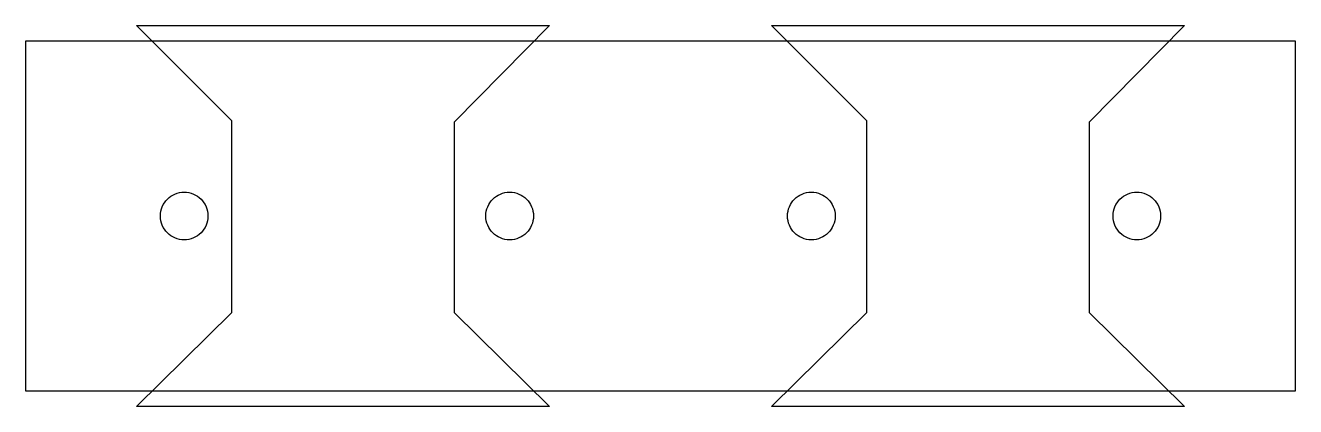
# Model space of a CAD drawing. Extents: x -45 to 35, y 89.5 to 113.5.
import ezdxf

# ---------------------------------------------------------------- set-up
doc = ezdxf.new("R2010")
doc.units = 0
doc.layers.get('0').update_dxf_attribs({"linetype": 'CONTINUOUS'})
doc.layers.add('EBENE_1', color=7, linetype='CONTINUOUS')

msp = doc.modelspace()

# ---------------------------------------------------------------- linework, layer by layer
at = {"color": 3}
for points in [[(-38.0001, 113.5), (-12, 113.5), (-18, 107.4151), (-18, 95.4265), (-12, 89.5), (-38.0001, 89.5), (-32, 95.4324), (-32, 107.4967), (-38.0001, 113.5)], [(1.9999, 113.5), (28, 113.5), (22, 107.4151), (22, 95.4265), (28, 89.5), (1.9999, 89.5), (8, 95.4324), (8, 107.4967), (1.9999, 113.5)]]:
    msp.add_lwpolyline(points, dxfattribs=at)
at = {"color": 7}
for points in [[(-35, 103), (-35, 103), (-34.8465, 102.9922), (-34.6976, 102.9695), (-34.5538, 102.9324), (-34.4161, 102.882), (-34.2848, 102.8187), (-34.1612, 102.7436), (-34.0457, 102.6572), (-33.9393, 102.5605), (-33.8424, 102.4539), (-33.756, 102.3385), (-33.6808, 102.2147), (-33.6178, 102.0837), (-33.5672, 101.9458), (-33.5303, 101.8021), (-33.5076, 101.6532), (-33.5, 101.5), (-33.5, 101.5), (-33.5076, 101.3465), (-33.5303, 101.1976), (-33.5672, 101.0538), (-33.6178, 100.9161), (-33.6808, 100.7848), (-33.756, 100.6612), (-33.8424, 100.5457), (-33.9393, 100.4393), (-34.0457, 100.3424), (-34.1612, 100.256), (-34.2848, 100.1808), (-34.4161, 100.1178), (-34.5538, 100.0672), (-34.6976, 100.0303), (-34.8465, 100.0076), (-35, 100), (-35, 100), (-35.1532, 100.0076), (-35.3021, 100.0303), (-35.4458, 100.0672), (-35.5837, 100.1178), (-35.7147, 100.1808), (-35.8385, 100.256), (-35.9539, 100.3424), (-36.0605, 100.4393), (-36.1572, 100.5457), (-36.2436, 100.6612), (-36.3187, 100.7848), (-36.382, 100.9161), (-36.4324, 101.0538), (-36.4695, 101.1976), (-36.4922, 101.3465), (-36.5, 101.5), (-36.5, 101.5), (-36.4922, 101.6532), (-36.4695, 101.8021), (-36.4324, 101.9458), (-36.382, 102.0837), (-36.3187, 102.2147), (-36.2436, 102.3385), (-36.1572, 102.4539), (-36.0605, 102.5605), (-35.9539, 102.6572), (-35.8385, 102.7436), (-35.7147, 102.8187), (-35.5837, 102.882), (-35.4458, 102.9324), (-35.3021, 102.9695), (-35.1532, 102.9922), (-35, 103)], [(-14.5, 103), (-14.5, 103), (-14.3465, 102.9922), (-14.1976, 102.9695), (-14.0538, 102.9324), (-13.9161, 102.882), (-13.7849, 102.8187), (-13.6613, 102.7436), (-13.5458, 102.6572), (-13.4394, 102.5605), (-13.3424, 102.4539), (-13.256, 102.3385), (-13.1808, 102.2147), (-13.1178, 102.0837), (-13.0672, 101.9458), (-13.0303, 101.8021), (-13.0076, 101.6532), (-13, 101.5), (-13, 101.5), (-13.0076, 101.3465), (-13.0303, 101.1976), (-13.0672, 101.0538), (-13.1178, 100.9161), (-13.1808, 100.7849), (-13.256, 100.6613), (-13.3424, 100.5458), (-13.4394, 100.4394), (-13.5458, 100.3424), (-13.6613, 100.256), (-13.7849, 100.1808), (-13.9161, 100.1178), (-14.0538, 100.0672), (-14.1976, 100.0303), (-14.3465, 100.0076), (-14.5, 100), (-14.5, 100), (-14.6532, 100.0076), (-14.8021, 100.0303), (-14.9458, 100.0672), (-15.0837, 100.1178), (-15.2147, 100.1808), (-15.3385, 100.256), (-15.4539, 100.3424), (-15.5605, 100.4394), (-15.6572, 100.5458), (-15.7436, 100.6613), (-15.8187, 100.7849), (-15.882, 100.9161), (-15.9324, 101.0538), (-15.9695, 101.1976), (-15.9922, 101.3465), (-16, 101.5), (-16, 101.5), (-15.9922, 101.6532), (-15.9695, 101.8021), (-15.9324, 101.9458), (-15.882, 102.0837), (-15.8187, 102.2147), (-15.7436, 102.3385), (-15.6572, 102.4539), (-15.5605, 102.5605), (-15.4539, 102.6572), (-15.3385, 102.7436), (-15.2147, 102.8187), (-15.0837, 102.882), (-14.9458, 102.9324), (-14.8021, 102.9695), (-14.6532, 102.9922), (-14.5, 103)], [(4.5, 103), (4.5, 103), (4.6532, 102.9922), (4.8021, 102.9695), (4.9458, 102.9324), (5.0837, 102.882), (5.2147, 102.8187), (5.3385, 102.7436), (5.4539, 102.6572), (5.5605, 102.5605), (5.6572, 102.4539), (5.7436, 102.3385), (5.8187, 102.2147), (5.882, 102.0837), (5.9324, 101.9458), (5.9695, 101.8021), (5.9922, 101.6532), (6, 101.5), (6, 101.5), (5.9922, 101.3465), (5.9695, 101.1976), (5.9324, 101.0538), (5.882, 100.9161), (5.8187, 100.7849), (5.7436, 100.6613), (5.6572, 100.5458), (5.5605, 100.4394), (5.4539, 100.3424), (5.3385, 100.256), (5.2147, 100.1808), (5.0837, 100.1178), (4.9458, 100.0672), (4.8021, 100.0303), (4.6532, 100.0076), (4.5, 100), (4.5, 100), (4.3465, 100.0076), (4.1976, 100.0303), (4.0538, 100.0672), (3.9161, 100.1178), (3.7849, 100.1808), (3.6613, 100.256), (3.5458, 100.3424), (3.4394, 100.4394), (3.3424, 100.5458), (3.256, 100.6613), (3.1808, 100.7849), (3.1178, 100.9161), (3.0672, 101.0538), (3.0303, 101.1976), (3.0076, 101.3465), (3, 101.5), (3, 101.5), (3.0076, 101.6532), (3.0303, 101.8021), (3.0672, 101.9458), (3.1178, 102.0837), (3.1808, 102.2147), (3.256, 102.3385), (3.3424, 102.4539), (3.4394, 102.5605), (3.5458, 102.6572), (3.6613, 102.7436), (3.7849, 102.8187), (3.9161, 102.882), (4.0538, 102.9324), (4.1976, 102.9695), (4.3465, 102.9922), (4.5, 103)], [(25, 103), (25, 103), (25.1532, 102.9922), (25.3021, 102.9695), (25.4458, 102.9324), (25.5837, 102.882), (25.7147, 102.8187), (25.8385, 102.7436), (25.9539, 102.6572), (26.0605, 102.5605), (26.1572, 102.4539), (26.2436, 102.3385), (26.3187, 102.2147), (26.382, 102.0837), (26.4324, 101.9458), (26.4695, 101.8021), (26.4922, 101.6532), (26.5, 101.5), (26.5, 101.5), (26.4922, 101.3465), (26.4695, 101.1976), (26.4324, 101.0538), (26.382, 100.9161), (26.3187, 100.7848), (26.2436, 100.6612), (26.1572, 100.5457), (26.0605, 100.4393), (25.9539, 100.3424), (25.8385, 100.256), (25.7147, 100.1808), (25.5837, 100.1178), (25.4458, 100.0672), (25.3021, 100.0303), (25.1532, 100.0076), (25, 100), (25, 100), (24.8465, 100.0076), (24.6976, 100.0303), (24.5538, 100.0672), (24.4161, 100.1178), (24.2848, 100.1808), (24.1612, 100.256), (24.0457, 100.3424), (23.9393, 100.4393), (23.8424, 100.5457), (23.756, 100.6612), (23.6808, 100.7848), (23.6178, 100.9161), (23.5672, 101.0538), (23.5303, 101.1976), (23.5076, 101.3465), (23.5, 101.5), (23.5, 101.5), (23.5076, 101.6532), (23.5303, 101.8021), (23.5672, 101.9458), (23.6178, 102.0837), (23.6808, 102.2147), (23.756, 102.3385), (23.8424, 102.4539), (23.9393, 102.5605), (24.0457, 102.6572), (24.1612, 102.7436), (24.2848, 102.8187), (24.4161, 102.882), (24.5538, 102.9324), (24.6976, 102.9695), (24.8465, 102.9922), (25, 103)]]:
    msp.add_lwpolyline(points, dxfattribs=at)
at = {"layer": 'EBENE_1'}
msp.add_lwpolyline([(-45, 90.5), (35, 90.5), (35, 112.5), (-45, 112.5), (-45, 90.5)], close=True, dxfattribs=at)

doc.saveas('drawing.dxf')
